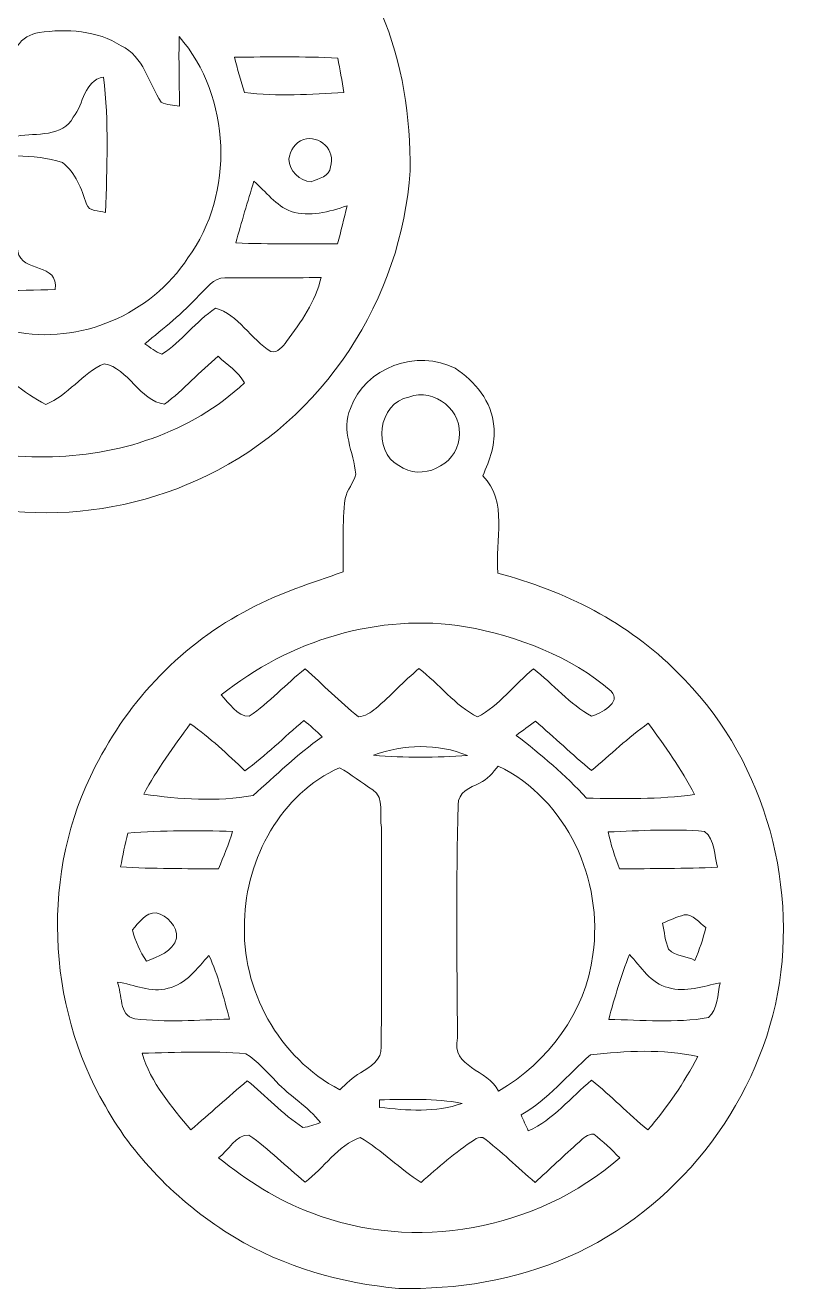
# Model space of a CAD drawing. Header units: centimetres. Extents: x -16.6 to 16.5, y -15 to 14.9.
# Drawn here: x 7.08 to 16.43, y -14.81 to 0.46 of the extents above; entities that cross this region are included whole.
import ezdxf

# ---------------------------------------------------------------- set-up
doc = ezdxf.new("R2010")
doc.units = ezdxf.units.CM
doc.header["$MEASUREMENT"] = 0
doc.layers.add('Layer 1', color=7, linetype='Continuous')

msp = doc.modelspace()

# ---------------------------------------------------------------- linework, layer by layer
at = {"layer": 'Layer 1', "color": 250, "lineweight": 9}
for points, knots in [([(6.59058, 5.37108), (6.81283, 5.75702), (7.35646, 5.89778), (7.74169, 5.68082), (7.74169, 5.68082), (7.97558, 5.57146), (8.16679, 5.35133), (8.20983, 5.09274), (8.20983, 5.09274), (8.28179, 4.86061), (8.17137, 4.63836), (8.12728, 4.41506), (8.12728, 4.41506), (8.13116, 4.31557), (8.21512, 4.23973), (8.24299, 4.14553), (8.24299, 4.14553), (8.31495, 3.84603), (8.22676, 3.53099), (8.28497, 3.23113), (8.28497, 3.23113), (8.67937, 3.07344), (9.096, 2.96655), (9.46572, 2.7503), (9.46572, 2.7503), (10.31415, 2.27123), (11.01476, 1.51769), (11.38694, 0.61282), (11.38694, 0.61282), (11.63847, 0.01204), (11.74078, -0.64484), (11.73125, -1.29395), (11.73125, -1.29395), (11.63565, -2.837), (10.68068, -4.30949), (9.27768, -4.97413), (9.27768, -4.97413), (8.00204, -5.60736), (6.40643, -5.58055), (5.17276, -4.85806), (5.17276, -4.85806), (4.51377, -4.47318), (3.92852, -3.93802), (3.55316, -3.26809), (3.55316, -3.26809), (2.84796, -2.0944), (2.7513, -0.5764), (3.31151, 0.67491), (3.31151, 0.67491), (3.62442, 1.33919), (4.06963, 1.95408), (4.66582, 2.39117), (4.66582, 2.39117), (5.17312, 2.8011), (5.78589, 3.04204), (6.40713, 3.21702), (6.40713, 3.21702), (6.40537, 3.51336), (6.39831, 3.80969), (6.41313, 4.10532), (6.41313, 4.10532), (6.41525, 4.21574), (6.51755, 4.28206), (6.58246, 4.35861), (6.58246, 4.35861), (6.44558, 4.67505), (6.35668, 5.07898), (6.59058, 5.37108), (6.59058, 5.37108), (6.59058, 5.37108), (6.59058, 5.37108), (6.59058, 5.37108)], [0, 0, 0, 0, 0.05263158, 0.05263158, 0.05263158, 0.05263158, 0.10526316, 0.10526316, 0.10526316, 0.10526316, 0.15789474, 0.15789474, 0.15789474, 0.15789474, 0.21052632, 0.21052632, 0.21052632, 0.21052632, 0.26315789, 0.26315789, 0.26315789, 0.26315789, 0.31578947, 0.31578947, 0.31578947, 0.31578947, 0.36842105, 0.36842105, 0.36842105, 0.36842105, 0.42105263, 0.42105263, 0.42105263, 0.42105263, 0.47368421, 0.47368421, 0.47368421, 0.47368421, 0.52631579, 0.52631579, 0.52631579, 0.52631579, 0.57894737, 0.57894737, 0.57894737, 0.57894737, 0.63157895, 0.63157895, 0.63157895, 0.63157895, 0.68421053, 0.68421053, 0.68421053, 0.68421053, 0.73684211, 0.73684211, 0.73684211, 0.73684211, 0.78947368, 0.78947368, 0.78947368, 0.78947368, 0.84210526, 0.84210526, 0.84210526, 0.84210526, 0.89473684, 0.89473684, 0.89473684, 0.89473684, 1, 1, 1, 1]), ([(7.24851, 0.37681), (7.14162, 0.36199), (7.04672, 0.30308), (6.98498, 0.21453), (6.98498, 0.21453), (6.95711, -0.14742), (6.97334, -0.51078), (6.98533, -0.87344), (6.98533, -0.87344), (7.2157, -0.83393), (7.53426, -0.89284), (7.6609, -0.64484), (7.6609, -0.64484), (7.7932, -0.48503), (7.78367, -0.20633), (8.02815, -0.16047), (8.02815, -0.16047), (8.0927, -0.7034), (8.06836, -1.25267), (8.05249, -1.79807), (8.05249, -1.79807), (7.97029, -1.77055), (7.8514, -1.79101), (7.82248, -1.69611), (7.82248, -1.69611), (7.75898, -1.51267), (7.69371, -1.31653), (7.53002, -1.19482), (7.53002, -1.19482), (7.35328, -1.13555), (7.16737, -1.11615), (6.98251, -1.11403), (6.98251, -1.11403), (6.97122, -1.49821), (6.955, -1.88414), (6.99098, -2.26797), (6.99098, -2.26797), (7.04107, -2.52938), (7.49192, -2.40237), (7.44359, -2.72799), (7.44359, -2.72799), (6.9751, -2.74704), (6.50591, -2.73575), (6.03777, -2.75198), (6.03777, -2.75198), (6.03319, -2.77456), (6.02437, -2.81936), (6.01978, -2.84158), (6.01978, -2.84158), (6.314, -2.99575), (6.59869, -3.19542), (6.93736, -3.23528), (6.93736, -3.23528), (7.73781, -3.39862), (8.60247, -3.02856), (9.04697, -2.34664), (9.04697, -2.34664), (9.61565, -1.56629), (9.57084, -0.40354), (8.94113, 0.32848), (8.94113, 0.32848), (8.93549, 0.04872), (8.94184, -0.23103), (8.94572, -0.51078), (8.94572, -0.51078), (8.87023, -0.49914), (8.7912, -0.49808), (8.72171, -0.46527), (8.72171, -0.46527), (8.57248, -0.23244), (8.51039, 0.08824), (8.24052, 0.21735), (8.24052, 0.21735), (7.94842, 0.40468), (7.58259, 0.42443), (7.24851, 0.37681), (7.24851, 0.37681), (7.24851, 0.37681), (7.24851, 0.37681), (7.24851, 0.37681)], [0, 0, 0, 0, 0.04761905, 0.04761905, 0.04761905, 0.04761905, 0.0952381, 0.0952381, 0.0952381, 0.0952381, 0.14285714, 0.14285714, 0.14285714, 0.14285714, 0.19047619, 0.19047619, 0.19047619, 0.19047619, 0.23809524, 0.23809524, 0.23809524, 0.23809524, 0.28571429, 0.28571429, 0.28571429, 0.28571429, 0.33333333, 0.33333333, 0.33333333, 0.33333333, 0.38095238, 0.38095238, 0.38095238, 0.38095238, 0.42857143, 0.42857143, 0.42857143, 0.42857143, 0.47619048, 0.47619048, 0.47619048, 0.47619048, 0.52380952, 0.52380952, 0.52380952, 0.52380952, 0.57142857, 0.57142857, 0.57142857, 0.57142857, 0.61904762, 0.61904762, 0.61904762, 0.61904762, 0.66666667, 0.66666667, 0.66666667, 0.66666667, 0.71428571, 0.71428571, 0.71428571, 0.71428571, 0.76190476, 0.76190476, 0.76190476, 0.76190476, 0.80952381, 0.80952381, 0.80952381, 0.80952381, 0.85714286, 0.85714286, 0.85714286, 0.85714286, 0.9047619, 0.9047619, 0.9047619, 0.9047619, 1, 1, 1, 1]), ([(9.60824, 0.08118), (9.64457, -0.06275), (9.68761, -0.20563), (9.73065, -0.34815), (9.73065, -0.34815), (10.12929, -0.39472), (10.53252, -0.37249), (10.93221, -0.34603), (10.93221, -0.34603), (10.90893, -0.2081), (10.88247, -0.06981), (10.85919, 0.06707), (10.85919, 0.06707), (10.44256, 0.09282), (10.02487, 0.07906), (9.60824, 0.08118), (9.60824, 0.08118), (9.60824, 0.08118), (9.60824, 0.08118), (9.60824, 0.08118)], [0, 0, 0, 0, 0.16666667, 0.16666667, 0.16666667, 0.16666667, 0.33333333, 0.33333333, 0.33333333, 0.33333333, 0.5, 0.5, 0.5, 0.5, 0.66666667, 0.66666667, 0.66666667, 0.66666667, 1, 1, 1, 1]), ([(10.44326, -0.91577), (10.34131, -0.94717), (10.28028, -1.05229), (10.26617, -1.15248), (10.26617, -1.15248), (10.26899, -1.29677), (10.39528, -1.41636), (10.53675, -1.42659), (10.53675, -1.42659), (10.62247, -1.38673), (10.765, -1.36309), (10.76817, -1.24456), (10.76817, -1.24456), (10.84049, -1.04947), (10.63553, -0.85333), (10.44326, -0.91577), (10.44326, -0.91577), (10.44326, -0.91577), (10.44326, -0.91577), (10.44326, -0.91577)], [0, 0, 0, 0, 0.16666667, 0.16666667, 0.16666667, 0.16666667, 0.33333333, 0.33333333, 0.33333333, 0.33333333, 0.5, 0.5, 0.5, 0.5, 0.66666667, 0.66666667, 0.66666667, 0.66666667, 1, 1, 1, 1]), ([(9.8446, -1.41848), (9.76805, -1.66648), (9.69467, -1.91519), (9.62588, -2.16566), (9.62588, -2.16566), (10.0358, -2.18118), (10.44573, -2.17413), (10.85601, -2.17695), (10.85601, -2.17695), (10.89376, -2.02314), (10.93574, -1.8718), (10.96961, -1.71763), (10.96961, -1.71763), (10.75406, -1.78889), (10.51699, -1.85416), (10.29263, -1.78501), (10.29263, -1.78501), (10.10777, -1.71446), (9.98888, -1.54513), (9.8446, -1.41848), (9.8446, -1.41848), (9.8446, -1.41848), (9.8446, -1.41848), (9.8446, -1.41848)], [0, 0, 0, 0, 0.14285714, 0.14285714, 0.14285714, 0.14285714, 0.28571429, 0.28571429, 0.28571429, 0.28571429, 0.42857143, 0.42857143, 0.42857143, 0.42857143, 0.57142857, 0.57142857, 0.57142857, 0.57142857, 0.71428571, 0.71428571, 0.71428571, 0.71428571, 1, 1, 1, 1]), ([(9.18279, -2.79713), (8.98312, -3.01339), (8.75346, -3.19754), (8.52592, -3.38274), (8.52592, -3.38274), (8.59188, -3.42896), (8.65574, -3.48223), (8.73264, -3.5108), (8.73264, -3.5108), (8.97112, -3.35346), (9.14292, -3.11358), (9.37999, -2.95271), (9.37999, -2.95271), (9.65657, -3.02785), (9.80826, -3.33371), (10.04992, -3.4787), (10.04992, -3.4787), (10.13635, -3.49634), (10.19138, -3.41414), (10.23795, -3.35699), (10.23795, -3.35699), (10.41363, -3.12275), (10.59143, -2.87298), (10.65634, -2.58194), (10.65634, -2.58194), (10.26793, -2.5897), (9.87988, -2.58794), (9.49217, -2.58723), (9.49217, -2.58723), (9.356, -2.58582), (9.27169, -2.71529), (9.18279, -2.79713), (9.18279, -2.79713), (9.18279, -2.79713), (9.18279, -2.79713), (9.18279, -2.79713)], [0, 0, 0, 0, 0.1, 0.1, 0.1, 0.1, 0.2, 0.2, 0.2, 0.2, 0.3, 0.3, 0.3, 0.3, 0.4, 0.4, 0.4, 0.4, 0.5, 0.5, 0.5, 0.5, 0.6, 0.6, 0.6, 0.6, 0.7, 0.7, 0.7, 0.7, 0.8, 0.8, 0.8, 0.8, 1, 1, 1, 1]), ([(11.01053, -4.16521), (11.18127, -3.66849), (11.82051, -3.44272), (12.27735, -3.68014), (12.27735, -3.68014), (12.51654, -3.83536), (12.72115, -4.08442), (12.74232, -4.37828), (12.74232, -4.37828), (12.7716, -4.58748), (12.69222, -4.78962), (12.61002, -4.97765), (12.61002, -4.97765), (12.91835, -5.29127), (12.75925, -5.75976), (12.79065, -6.15593), (12.79065, -6.15593), (13.59674, -6.36689), (14.36897, -6.75107), (14.95741, -7.35044), (14.95741, -7.35044), (15.9794, -8.33645), (16.42814, -9.8474), (16.17308, -11.23699), (16.17308, -11.23699), (15.90779, -12.62305), (14.93553, -13.85213), (13.64119, -14.41799), (13.64119, -14.41799), (13.00055, -14.70021), (12.29323, -14.81416), (11.59614, -14.79863), (11.59614, -14.79863), (10.90082, -14.7369), (10.20972, -14.5404), (9.60859, -14.18092), (9.60859, -14.18092), (8.97288, -13.79075), (8.41514, -13.251), (8.04896, -12.59765), (8.04896, -12.59765), (7.33564, -11.36469), (7.26615, -9.76167), (7.92796, -8.49308), (7.92796, -8.49308), (8.33506, -7.68558), (8.98876, -6.99907), (9.79627, -6.58632), (9.79627, -6.58632), (10.15152, -6.39123), (10.54204, -6.27693), (10.92163, -6.1397), (10.92163, -6.1397), (10.92269, -5.84443), (10.91316, -5.54809), (10.94632, -5.25423), (10.94632, -5.25423), (10.96996, -5.1484), (11.04969, -5.06514), (11.07438, -4.96001), (11.07438, -4.96001), (11.05251, -4.69472), (10.8927, -4.42838), (11.01053, -4.16521), (11.01053, -4.16521), (11.01053, -4.16521), (11.01053, -4.16521), (11.01053, -4.16521)], [0, 0, 0, 0, 0.05555556, 0.05555556, 0.05555556, 0.05555556, 0.11111111, 0.11111111, 0.11111111, 0.11111111, 0.16666667, 0.16666667, 0.16666667, 0.16666667, 0.22222222, 0.22222222, 0.22222222, 0.22222222, 0.27777778, 0.27777778, 0.27777778, 0.27777778, 0.33333333, 0.33333333, 0.33333333, 0.33333333, 0.38888889, 0.38888889, 0.38888889, 0.38888889, 0.44444444, 0.44444444, 0.44444444, 0.44444444, 0.5, 0.5, 0.5, 0.5, 0.55555556, 0.55555556, 0.55555556, 0.55555556, 0.61111111, 0.61111111, 0.61111111, 0.61111111, 0.66666667, 0.66666667, 0.66666667, 0.66666667, 0.72222222, 0.72222222, 0.72222222, 0.72222222, 0.77777778, 0.77777778, 0.77777778, 0.77777778, 0.83333333, 0.83333333, 0.83333333, 0.83333333, 0.88888889, 0.88888889, 0.88888889, 0.88888889, 1, 1, 1, 1]), ([(4.90783, -3.86076), (5.57634, -4.42591), (6.44453, -4.77763), (7.32682, -4.74905), (7.32682, -4.74905), (8.19677, -4.74835), (9.08754, -4.45625), (9.72924, -3.85758), (9.72924, -3.85758), (9.65904, -3.72071), (9.52075, -3.6371), (9.4128, -3.53444), (9.4128, -3.53444), (9.1909, -3.72035), (8.99476, -3.93661), (8.7658, -4.11441), (8.7658, -4.11441), (8.46488, -4.07242), (8.32801, -3.68014), (8.03485, -3.6244), (8.03485, -3.6244), (7.77062, -3.74081), (7.59599, -4.00998), (7.32823, -4.11582), (7.32823, -4.11582), (7.05413, -3.97612), (6.82764, -3.76516), (6.58811, -3.57642), (6.58811, -3.57642), (6.36409, -3.76657), (6.15172, -3.96977), (5.9263, -4.1578), (5.9263, -4.1578), (5.69911, -3.94966), (5.47721, -3.73623), (5.24402, -3.53514), (5.24402, -3.53514), (5.12902, -3.64098), (5.01295, -3.7454), (4.90783, -3.86076)], [0, 0, 0, 0, 0.09090909, 0.09090909, 0.09090909, 0.09090909, 0.18181818, 0.18181818, 0.18181818, 0.18181818, 0.27272727, 0.27272727, 0.27272727, 0.27272727, 0.36363636, 0.36363636, 0.36363636, 0.36363636, 0.45454545, 0.45454545, 0.45454545, 0.45454545, 0.54545455, 0.54545455, 0.54545455, 0.54545455, 0.63636364, 0.63636364, 0.63636364, 0.63636364, 0.72727273, 0.72727273, 0.72727273, 0.72727273, 0.81818182, 0.81818182, 0.81818182, 0.81818182, 1, 1, 1, 1]), ([(11.71644, -4.02762), (11.3439, -4.09783), (11.27158, -4.67956), (11.59543, -4.85594), (11.59543, -4.85594), (11.86637, -5.05244), (12.29005, -4.85524), (12.32427, -4.52716), (12.32427, -4.52716), (12.37895, -4.20225), (12.03041, -3.90697), (11.71644, -4.02762), (11.71644, -4.02762), (11.71644, -4.02762), (11.71644, -4.02762), (11.71644, -4.02762)], [0, 0, 0, 0, 0.2, 0.2, 0.2, 0.2, 0.4, 0.4, 0.4, 0.4, 0.6, 0.6, 0.6, 0.6, 1, 1, 1, 1]), ([(9.45019, -7.62772), (9.54685, -7.72473), (9.63681, -7.8856), (9.78851, -7.88454), (9.78851, -7.88454), (10.03263, -7.71979), (10.23124, -7.49402), (10.46337, -7.31198), (10.46337, -7.31198), (10.68033, -7.50213), (10.87965, -7.71309), (11.10825, -7.89019), (11.10825, -7.89019), (11.18868, -7.88701), (11.25747, -7.83868), (11.31815, -7.79035), (11.31815, -7.79035), (11.49595, -7.63442), (11.65823, -7.46121), (11.83885, -7.3081), (11.83885, -7.3081), (12.08262, -7.49261), (12.27171, -7.75542), (12.54829, -7.89301), (12.54829, -7.89301), (12.81075, -7.75366), (12.99526, -7.50037), (13.22174, -7.31163), (13.22174, -7.31163), (13.46057, -7.49613), (13.66342, -7.73955), (13.92588, -7.88489), (13.92588, -7.88489), (14.02995, -7.84609), (14.29489, -7.72579), (14.1633, -7.5808), (14.1633, -7.5808), (13.66871, -7.15747), (13.03688, -6.91793), (12.40294, -6.80222), (12.40294, -6.80222), (11.35378, -6.63218), (10.27005, -6.96697), (9.45019, -7.62772), (9.45019, -7.62772), (9.45019, -7.62772), (9.45019, -7.62772), (9.45019, -7.62772)], [0, 0, 0, 0, 0.07692308, 0.07692308, 0.07692308, 0.07692308, 0.15384615, 0.15384615, 0.15384615, 0.15384615, 0.23076923, 0.23076923, 0.23076923, 0.23076923, 0.30769231, 0.30769231, 0.30769231, 0.30769231, 0.38461538, 0.38461538, 0.38461538, 0.38461538, 0.46153846, 0.46153846, 0.46153846, 0.46153846, 0.53846154, 0.53846154, 0.53846154, 0.53846154, 0.61538462, 0.61538462, 0.61538462, 0.61538462, 0.69230769, 0.69230769, 0.69230769, 0.69230769, 0.76923077, 0.76923077, 0.76923077, 0.76923077, 0.84615385, 0.84615385, 0.84615385, 0.84615385, 1, 1, 1, 1]), ([(9.7363, -8.54494), (9.52604, -8.3428), (9.31261, -8.14277), (9.07413, -7.9745), (9.07413, -7.9745), (8.87869, -8.25319), (8.67161, -8.52519), (8.51251, -8.82716), (8.51251, -8.82716), (8.94748, -8.88467), (9.40222, -8.92347), (9.83366, -8.84163), (9.83366, -8.84163), (10.10989, -8.60386), (10.36636, -8.34104), (10.66939, -8.13466), (10.66939, -8.13466), (10.5999, -8.06269), (10.52581, -7.99567), (10.44644, -7.93605), (10.44644, -7.93605), (10.20972, -8.13925), (9.98747, -8.35938), (9.7363, -8.54494), (9.7363, -8.54494), (9.7363, -8.54494), (9.7363, -8.54494), (9.7363, -8.54494)], [0, 0, 0, 0, 0.125, 0.125, 0.125, 0.125, 0.25, 0.25, 0.25, 0.25, 0.375, 0.375, 0.375, 0.375, 0.5, 0.5, 0.5, 0.5, 0.625, 0.625, 0.625, 0.625, 0.75, 0.75, 0.75, 0.75, 1, 1, 1, 1]), ([(13.01395, -8.11561), (13.31523, -8.34809), (13.60697, -8.59327), (13.8645, -8.87479), (13.8645, -8.87479), (14.29948, -8.88043), (14.73798, -8.89207), (15.17048, -8.83034), (15.17048, -8.83034), (15.0135, -8.52483), (14.811, -8.24684), (14.60957, -7.96991), (14.60957, -7.96991), (14.36686, -8.14207), (14.15202, -8.34915), (13.92447, -8.53965), (13.92447, -8.53965), (13.69164, -8.3488), (13.47503, -8.13995), (13.24643, -7.94451), (13.24643, -7.94451), (13.16812, -8.00025), (13.09086, -8.05776), (13.01395, -8.11561), (13.01395, -8.11561), (13.01395, -8.11561), (13.01395, -8.11561), (13.01395, -8.11561)], [0, 0, 0, 0, 0.125, 0.125, 0.125, 0.125, 0.25, 0.25, 0.25, 0.25, 0.375, 0.375, 0.375, 0.375, 0.5, 0.5, 0.5, 0.5, 0.625, 0.625, 0.625, 0.625, 0.75, 0.75, 0.75, 0.75, 1, 1, 1, 1]), ([(11.28993, -8.35585), (11.66775, -8.3876), (12.0477, -8.38549), (12.42658, -8.36009), (12.42658, -8.36009), (12.06428, -8.20769), (11.65541, -8.22427), (11.28993, -8.35585), (11.28993, -8.35585), (11.28993, -8.35585), (11.28993, -8.35585), (11.28993, -8.35585)], [0, 0, 0, 0, 0.25, 0.25, 0.25, 0.25, 0.5, 0.5, 0.5, 0.5, 1, 1, 1, 1]), ([(10.88035, -8.50649), (10.17445, -8.8187), (9.74617, -9.60645), (9.73171, -10.36139), (9.73171, -10.36139), (9.68761, -11.18478), (10.14658, -12.01486), (10.88071, -12.39727), (10.88071, -12.39727), (10.96502, -12.32919), (11.03452, -12.24276), (11.13188, -12.19196), (11.13188, -12.19196), (11.25007, -12.12493), (11.39223, -12.03462), (11.38271, -11.87904), (11.38271, -11.87904), (11.39047, -10.99604), (11.38236, -10.11269), (11.38483, -9.23004), (11.38483, -9.23004), (11.3559, -9.08363), (11.43069, -8.87126), (11.28111, -8.77354), (11.28111, -8.77354), (11.14529, -8.68605), (11.019, -8.58798), (10.88035, -8.50649), (10.88035, -8.50649), (10.88035, -8.50649), (10.88035, -8.50649), (10.88035, -8.50649)], [0, 0, 0, 0, 0.11111111, 0.11111111, 0.11111111, 0.11111111, 0.22222222, 0.22222222, 0.22222222, 0.22222222, 0.33333333, 0.33333333, 0.33333333, 0.33333333, 0.44444444, 0.44444444, 0.44444444, 0.44444444, 0.55555556, 0.55555556, 0.55555556, 0.55555556, 0.66666667, 0.66666667, 0.66666667, 0.66666667, 0.77777778, 0.77777778, 0.77777778, 0.77777778, 1, 1, 1, 1]), ([(12.79629, -8.48638), (12.73244, -8.5647), (12.66964, -8.65254), (12.57228, -8.6917), (12.57228, -8.6917), (12.46009, -8.74567), (12.3084, -8.80317), (12.31122, -8.95311), (12.31122, -8.95311), (12.28653, -9.89185), (12.29711, -10.832), (12.30593, -11.77145), (12.30593, -11.77145), (12.22338, -12.13481), (12.67493, -12.14892), (12.79841, -12.41421), (12.79841, -12.41421), (13.39883, -12.06884), (13.85215, -11.45783), (13.94105, -10.76462), (13.94105, -10.76462), (14.06911, -9.86539), (13.63061, -8.8889), (12.79629, -8.48638), (12.79629, -8.48638), (12.79629, -8.48638), (12.79629, -8.48638), (12.79629, -8.48638)], [0, 0, 0, 0, 0.125, 0.125, 0.125, 0.125, 0.25, 0.25, 0.25, 0.25, 0.375, 0.375, 0.375, 0.375, 0.5, 0.5, 0.5, 0.5, 0.625, 0.625, 0.625, 0.625, 0.75, 0.75, 0.75, 0.75, 1, 1, 1, 1]), ([(8.32025, -9.29706), (8.28885, -9.43253), (8.2578, -9.56835), (8.23276, -9.70558), (8.23276, -9.70558), (8.62646, -9.72851), (9.02122, -9.72569), (9.41597, -9.72851), (9.41597, -9.72851), (9.47947, -9.5807), (9.53803, -9.43077), (9.58742, -9.27766), (9.58742, -9.27766), (9.1648, -9.26073), (8.74146, -9.26284), (8.32025, -9.29706), (8.32025, -9.29706), (8.32025, -9.29706), (8.32025, -9.29706), (8.32025, -9.29706)], [0, 0, 0, 0, 0.16666667, 0.16666667, 0.16666667, 0.16666667, 0.33333333, 0.33333333, 0.33333333, 0.33333333, 0.5, 0.5, 0.5, 0.5, 0.66666667, 0.66666667, 0.66666667, 0.66666667, 1, 1, 1, 1]), ([(14.12626, -9.28189), (14.15448, -9.43571), (14.20811, -9.58211), (14.26243, -9.72886), (14.26243, -9.72886), (14.65719, -9.72604), (15.0523, -9.72463), (15.44742, -9.71017), (15.44742, -9.71017), (15.40543, -9.56764), (15.41884, -9.37856), (15.29149, -9.2766), (15.29149, -9.2766), (14.90414, -9.24062), (14.51361, -9.2699), (14.12626, -9.28189), (14.12626, -9.28189), (14.12626, -9.28189), (14.12626, -9.28189), (14.12626, -9.28189)], [0, 0, 0, 0, 0.16666667, 0.16666667, 0.16666667, 0.16666667, 0.33333333, 0.33333333, 0.33333333, 0.33333333, 0.5, 0.5, 0.5, 0.5, 0.66666667, 0.66666667, 0.66666667, 0.66666667, 1, 1, 1, 1]), ([(8.37563, -10.46652), (8.41162, -10.60093), (8.46841, -10.72687), (8.54567, -10.84435), (8.54567, -10.84435), (8.68255, -10.78967), (8.86564, -10.72899), (8.91009, -10.56706), (8.91009, -10.56706), (8.92385, -10.42242), (8.79791, -10.29119), (8.6635, -10.25874), (8.6635, -10.25874), (8.53403, -10.25344), (8.45395, -10.38362), (8.37563, -10.46652), (8.37563, -10.46652), (8.37563, -10.46652), (8.37563, -10.46652), (8.37563, -10.46652)], [0, 0, 0, 0, 0.16666667, 0.16666667, 0.16666667, 0.16666667, 0.33333333, 0.33333333, 0.33333333, 0.33333333, 0.5, 0.5, 0.5, 0.5, 0.66666667, 0.66666667, 0.66666667, 0.66666667, 1, 1, 1, 1]), ([(15.04454, -10.28414), (14.95423, -10.31059), (14.86921, -10.34975), (14.78313, -10.38574), (14.78313, -10.38574), (14.80571, -10.49016), (14.81171, -10.60093), (14.85616, -10.70041), (14.85616, -10.70041), (14.93695, -10.79108), (15.07453, -10.77873), (15.17472, -10.83518), (15.17472, -10.83518), (15.22869, -10.70571), (15.27208, -10.57306), (15.30454, -10.43724), (15.30454, -10.43724), (15.22587, -10.37833), (15.15214, -10.27602), (15.04454, -10.28414), (15.04454, -10.28414), (15.04454, -10.28414), (15.04454, -10.28414), (15.04454, -10.28414)], [0, 0, 0, 0, 0.14285714, 0.14285714, 0.14285714, 0.14285714, 0.28571429, 0.28571429, 0.28571429, 0.28571429, 0.42857143, 0.42857143, 0.42857143, 0.42857143, 0.57142857, 0.57142857, 0.57142857, 0.57142857, 0.71428571, 0.71428571, 0.71428571, 0.71428571, 1, 1, 1, 1]), ([(9.30097, -10.77414), (9.15774, -10.92831), (9.02686, -11.1241), (8.80849, -11.17137), (8.80849, -11.17137), (8.60035, -11.22993), (8.39821, -11.12586), (8.1943, -11.09658), (8.1943, -11.09658), (8.2571, -11.23981), (8.20736, -11.50334), (8.40456, -11.54003), (8.40456, -11.54003), (8.78415, -11.58553), (9.16903, -11.55519), (9.55073, -11.54461), (9.55073, -11.54461), (9.477, -11.28497), (9.41527, -11.01933), (9.30097, -10.77414), (9.30097, -10.77414), (9.30097, -10.77414), (9.30097, -10.77414), (9.30097, -10.77414)], [0, 0, 0, 0, 0.14285714, 0.14285714, 0.14285714, 0.14285714, 0.28571429, 0.28571429, 0.28571429, 0.28571429, 0.42857143, 0.42857143, 0.42857143, 0.42857143, 0.57142857, 0.57142857, 0.57142857, 0.57142857, 0.71428571, 0.71428571, 0.71428571, 0.71428571, 1, 1, 1, 1]), ([(14.38238, -10.76286), (14.2836, -11.01933), (14.20317, -11.2825), (14.13226, -11.54814), (14.13226, -11.54814), (14.53231, -11.55519), (14.94083, -11.59435), (15.33664, -11.52662), (15.33664, -11.52662), (15.45235, -11.42784), (15.44812, -11.24546), (15.4774, -11.10434), (15.4774, -11.10434), (15.27279, -11.14738), (15.06112, -11.2257), (14.85157, -11.16361), (14.85157, -11.16361), (14.63814, -11.11352), (14.52349, -10.91137), (14.38238, -10.76286), (14.38238, -10.76286), (14.38238, -10.76286), (14.38238, -10.76286), (14.38238, -10.76286)], [0, 0, 0, 0, 0.14285714, 0.14285714, 0.14285714, 0.14285714, 0.28571429, 0.28571429, 0.28571429, 0.28571429, 0.42857143, 0.42857143, 0.42857143, 0.42857143, 0.57142857, 0.57142857, 0.57142857, 0.57142857, 0.71428571, 0.71428571, 0.71428571, 0.71428571, 1, 1, 1, 1]), ([(13.91283, -11.97535), (13.63343, -12.21454), (13.40166, -12.51792), (13.07287, -12.70137), (13.07287, -12.70137), (13.10144, -12.76558), (13.13072, -12.82978), (13.16036, -12.89469), (13.16036, -12.89469), (13.46516, -12.76169), (13.67224, -12.48794), (13.92553, -12.28227), (13.92553, -12.28227), (14.15978, -12.47277), (14.37144, -12.68973), (14.60357, -12.88305), (14.60357, -12.88305), (14.84134, -12.61459), (15.04031, -12.31367), (15.20858, -11.99722), (15.20858, -11.99722), (14.78631, -11.90056), (14.33722, -11.9309), (13.91283, -11.97535), (13.91283, -11.97535), (13.91283, -11.97535), (13.91283, -11.97535), (13.91283, -11.97535)], [0, 0, 0, 0, 0.125, 0.125, 0.125, 0.125, 0.25, 0.25, 0.25, 0.25, 0.375, 0.375, 0.375, 0.375, 0.5, 0.5, 0.5, 0.5, 0.625, 0.625, 0.625, 0.625, 0.75, 0.75, 0.75, 0.75, 1, 1, 1, 1]), ([(8.49381, -11.95666), (8.59823, -12.31261), (8.84624, -12.60471), (9.08401, -12.88093), (9.08401, -12.88093), (9.3119, -12.68514), (9.53662, -12.48582), (9.76311, -12.28862), (9.76311, -12.28862), (9.98959, -12.47453), (10.19138, -12.69114), (10.43585, -12.85483), (10.43585, -12.85483), (10.50958, -12.84883), (10.57873, -12.81849), (10.64893, -12.79556), (10.64893, -12.79556), (10.50041, -12.59977), (10.27922, -12.47947), (10.11518, -12.29956), (10.11518, -12.29956), (9.99806, -12.18279), (9.89117, -12.04767), (9.74688, -11.96442), (9.74688, -11.96442), (9.3299, -11.92526), (8.9108, -11.94713), (8.49381, -11.95666), (8.49381, -11.95666), (8.49381, -11.95666), (8.49381, -11.95666), (8.49381, -11.95666)], [0, 0, 0, 0, 0.11111111, 0.11111111, 0.11111111, 0.11111111, 0.22222222, 0.22222222, 0.22222222, 0.22222222, 0.33333333, 0.33333333, 0.33333333, 0.33333333, 0.44444444, 0.44444444, 0.44444444, 0.44444444, 0.55555556, 0.55555556, 0.55555556, 0.55555556, 0.66666667, 0.66666667, 0.66666667, 0.66666667, 0.77777778, 0.77777778, 0.77777778, 0.77777778, 1, 1, 1, 1]), ([(11.36154, -12.51934), (11.36154, -12.54227), (11.3619, -12.58813), (11.36225, -12.61141), (11.36225, -12.61141), (11.69457, -12.64669), (12.04029, -12.67809), (12.36167, -12.56202), (12.36167, -12.56202), (12.03217, -12.49852), (11.69421, -12.51404), (11.36154, -12.51934), (11.36154, -12.51934), (11.36154, -12.51934), (11.36154, -12.51934), (11.36154, -12.51934)], [0, 0, 0, 0, 0.2, 0.2, 0.2, 0.2, 0.4, 0.4, 0.4, 0.4, 0.6, 0.6, 0.6, 0.6, 1, 1, 1, 1]), ([(9.41809, -13.21925), (9.75746, -13.493), (10.12858, -13.73571), (10.54028, -13.886), (10.54028, -13.886), (11.77923, -14.36824), (13.2676, -14.09555), (14.2649, -13.2196), (14.2649, -13.2196), (14.16507, -13.12082), (14.06488, -13.01993), (13.9527, -12.93561), (13.9527, -12.93561), (13.87932, -12.92962), (13.82323, -12.98641), (13.77313, -13.03086), (13.77313, -13.03086), (13.59392, -13.19067), (13.41894, -13.35577), (13.24185, -13.51805), (13.24185, -13.51805), (13.02983, -13.33743), (12.83298, -13.13987), (12.61002, -12.97336), (12.61002, -12.97336), (12.57228, -12.97124), (12.53841, -12.98112), (12.50842, -13.00264), (12.50842, -13.00264), (12.27912, -13.15539), (12.06992, -13.33496), (11.8646, -13.51805), (11.8646, -13.51805), (11.60778, -13.35295), (11.39153, -13.13211), (11.13012, -12.97407), (11.13012, -12.97407), (10.85566, -13.06967), (10.69091, -13.34589), (10.46302, -13.51487), (10.46302, -13.51487), (10.23301, -13.32896), (10.02804, -13.11341), (9.78463, -12.94514), (9.78463, -12.94514), (9.62305, -12.93844), (9.53662, -13.13564), (9.41809, -13.21925)], [0, 0, 0, 0, 0.07692308, 0.07692308, 0.07692308, 0.07692308, 0.15384615, 0.15384615, 0.15384615, 0.15384615, 0.23076923, 0.23076923, 0.23076923, 0.23076923, 0.30769231, 0.30769231, 0.30769231, 0.30769231, 0.38461538, 0.38461538, 0.38461538, 0.38461538, 0.46153846, 0.46153846, 0.46153846, 0.46153846, 0.53846154, 0.53846154, 0.53846154, 0.53846154, 0.61538462, 0.61538462, 0.61538462, 0.61538462, 0.69230769, 0.69230769, 0.69230769, 0.69230769, 0.76923077, 0.76923077, 0.76923077, 0.76923077, 0.84615385, 0.84615385, 0.84615385, 0.84615385, 1, 1, 1, 1])]:
    msp.add_open_spline(points, degree=3, knots=knots, dxfattribs=at)

doc.saveas('drawing.dxf')
